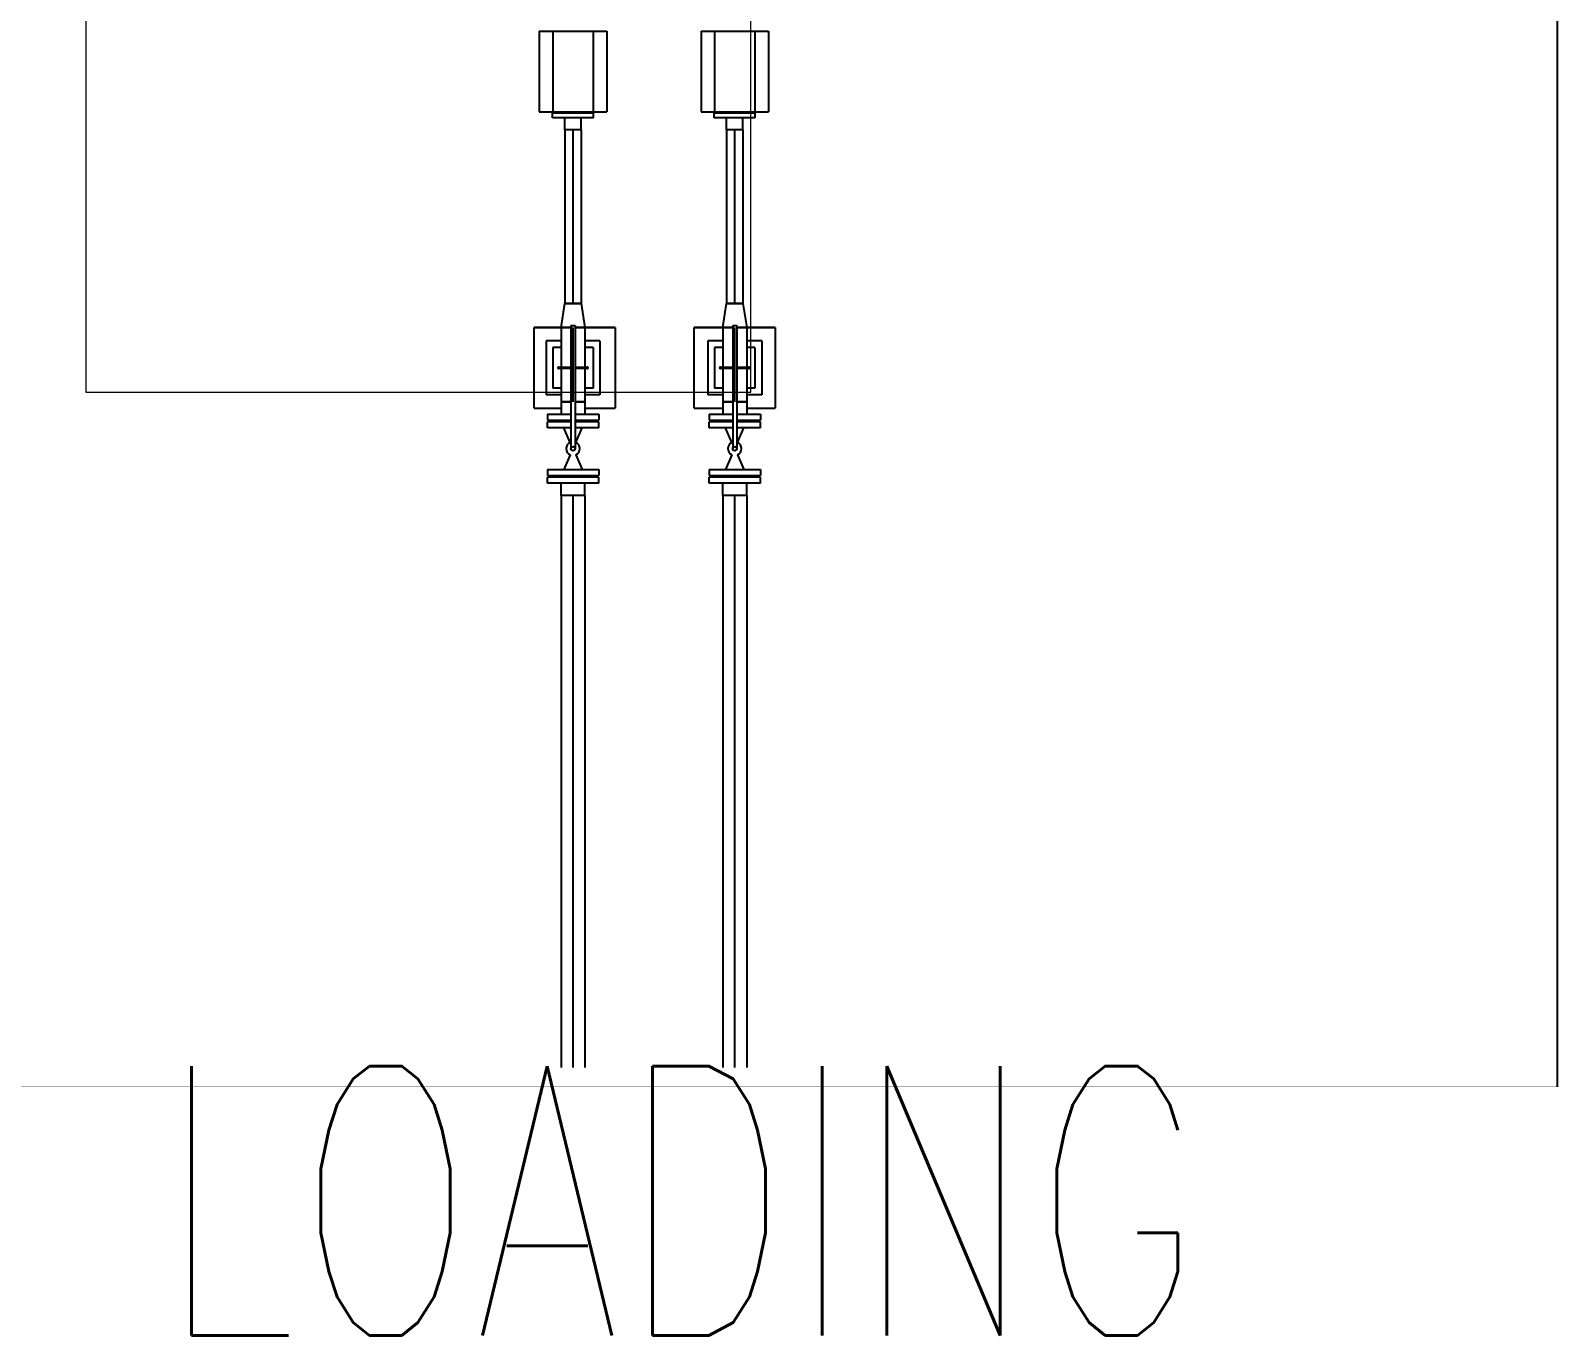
# Model space of a CAD drawing. Header units: inches. Extents: x 517790 to 538444, y 301815 to 302461.
# Drawn here: x 517852.74 to 517858.09, y 302339.83 to 302344.4 of the extents above; entities that cross this region are included whole.
import ezdxf
from ezdxf.enums import TextEntityAlignment as Align

# ---------------------------------------------------------------- set-up
doc = ezdxf.new("R2010")
doc.units = ezdxf.units.IN
doc.header["$MEASUREMENT"] = 0
doc.layers.add('Layout', color=6, linetype='Continuous', lineweight=15)
doc.layers.add('硅胶总平面底图 工艺装置区', color=253, linetype='Continuous')
doc.layers.add('硅胶总平面底图0804', color=253, linetype='Continuous')
doc.styles.add('HZTXTS', font='SIMPLEXS.shx', dxfattribs={"width": 0.7, "height": 800, "bigfont": 'HZTXT.shx'})

msp = doc.modelspace()

# ---------------------------------------------------------------- linework, layer by layer
at = {"layer": 'Layout', "color": 9, "lineweight": -3}
msp.add_line((517858.092, 302340.6966), (517858.092, 302351.8351), dxfattribs=at)
at = {"layer": 'Layout', "color": 9, "lineweight": -3, "const_width": 0.000914}
msp.add_lwpolyline([(517840.1023, 302356.6791), (517844.212, 302354.2971), (517844.8489, 302351.6592), (517844.8489, 302340.6966), (517858.092, 302340.6966)], dxfattribs=at)
at = {"layer": 'Layout', "color": 9}
msp.add_lwpolyline([(517855.2675, 302343.1314), (517855.2675, 302351.9014), (517852.938, 302351.9014), (517852.938, 302343.1314)], close=True, dxfattribs=at)
at = {"layer": '硅胶总平面底图 工艺装置区', "color": 253, "linetype": 'Continuous', "lineweight": -3}
for p, q in [((517854.5263, 302344.396), (517854.5735, 302344.396)), ((517854.5263, 302344.396), (517854.5263, 302344.1128)), ((517854.5735, 302344.396), (517854.6443, 302344.396)), ((517854.5735, 302344.396), (517854.5735, 302344.1128)), ((517854.6443, 302344.396), (517854.7151, 302344.396)), ((517854.7151, 302344.396), (517854.7623, 302344.396)), ((517854.7151, 302344.396), (517854.7151, 302344.1128)), ((517854.7623, 302344.396), (517854.7623, 302344.1128)), ((517855.0927, 302344.396), (517855.1399, 302344.396)), ((517855.0927, 302344.396), (517855.0927, 302344.1128)), ((517855.1399, 302344.396), (517855.2107, 302344.396)), ((517855.1399, 302344.396), (517855.1399, 302344.1128)), ((517855.2107, 302344.396), (517855.2815, 302344.396)), ((517855.2815, 302344.396), (517855.3287, 302344.396)), ((517855.2815, 302344.396), (517855.2815, 302344.1128)), ((517855.3287, 302344.396), (517855.3287, 302344.1128)), ((517854.5263, 302344.1128), (517854.5735, 302344.1128)), ((517854.6443, 302344.1086), (517854.5723, 302344.1086)), ((517854.5723, 302344.0921), (517854.5723, 302344.1086)), ((517854.6443, 302344.0921), (517854.5723, 302344.0921)), ((517854.5735, 302344.1128), (517854.6443, 302344.1128)), ((517854.6158, 302344.0501), (517854.6158, 302344.0921)), ((517854.6443, 302344.1128), (517854.7151, 302344.1128)), ((517854.7162, 302344.1086), (517854.6443, 302344.1086)), ((517854.7162, 302344.0921), (517854.6443, 302344.0921)), ((517854.6728, 302344.0501), (517854.6728, 302344.0921)), ((517854.7151, 302344.1128), (517854.7623, 302344.1128)), ((517854.7162, 302344.0921), (517854.7162, 302344.1086)), ((517855.0927, 302344.1128), (517855.1399, 302344.1128)), ((517855.2107, 302344.1086), (517855.1387, 302344.1086)), ((517855.1387, 302344.0921), (517855.1387, 302344.1086)), ((517855.2107, 302344.0921), (517855.1387, 302344.0921)), ((517855.1399, 302344.1128), (517855.2107, 302344.1128)), ((517855.1822, 302344.0501), (517855.1822, 302344.0921)), ((517855.2107, 302344.1128), (517855.2815, 302344.1128)), ((517855.2826, 302344.1086), (517855.2107, 302344.1086)), ((517855.2826, 302344.0921), (517855.2107, 302344.0921)), ((517855.2391, 302344.0501), (517855.2391, 302344.0921)), ((517855.2815, 302344.1128), (517855.3287, 302344.1128)), ((517855.2826, 302344.0921), (517855.2826, 302344.1086)), ((517854.6728, 302344.0501), (517854.6158, 302344.0501)), ((517854.6158, 302344.0501), (517854.6158, 302343.4416)), ((517854.6443, 302344.0501), (517854.6158, 302344.0501)), ((517854.6443, 302343.4416), (517854.6443, 302344.0501)), ((517854.6728, 302344.0501), (517854.6443, 302344.0501)), ((517854.6728, 302344.0501), (517854.6728, 302343.4416)), ((517855.2391, 302344.0501), (517855.1822, 302344.0501)), ((517855.1822, 302344.0501), (517855.1822, 302343.4416)), ((517855.2107, 302344.0501), (517855.1822, 302344.0501)), ((517855.2107, 302343.4416), (517855.2107, 302344.0501)), ((517855.2391, 302344.0501), (517855.2107, 302344.0501)), ((517855.2391, 302344.0501), (517855.2391, 302343.4416)), ((517854.6023, 302343.3577), (517854.6158, 302343.4416)), ((517854.6158, 302343.4416), (517854.6443, 302343.4416)), ((517854.6728, 302343.4416), (517854.6158, 302343.4416)), ((517854.6443, 302343.4416), (517854.6728, 302343.4416)), ((517854.6443, 302343.4416), (517854.6443, 302343.4416)), ((517854.6728, 302343.4416), (517854.6862, 302343.3577)), ((517855.1687, 302343.3577), (517855.1822, 302343.4416)), ((517855.2391, 302343.4416), (517855.1822, 302343.4416)), ((517855.1822, 302343.4416), (517855.2107, 302343.4416)), ((517855.2107, 302343.4416), (517855.2107, 302343.4416)), ((517855.2107, 302343.4416), (517855.2391, 302343.4416)), ((517855.2391, 302343.4416), (517855.2526, 302343.3577)), ((517854.5083, 302343.0746), (517854.5083, 302343.3578)), ((517854.5083, 302343.0746), (517854.5083, 302343.3578)), ((517854.6023, 302343.3578), (517854.5083, 302343.3578)), ((517854.5083, 302343.3578), (517854.6023, 302343.3578)), ((517854.6023, 302343.3577), (517854.6372, 302343.3577)), ((517854.6372, 302343.3577), (517854.6023, 302343.3577)), ((517854.6023, 302343.3577), (517854.6023, 302343.219)), ((517854.6372, 302343.3645), (517854.6443, 302343.3645)), ((517854.6372, 302343.3645), (517854.6372, 302342.9329)), ((517854.6443, 302343.3645), (517854.6514, 302343.3645)), ((517854.6443, 302343.0974), (517854.6443, 302343.3577)), ((517854.6514, 302343.3645), (517854.6514, 302342.9329)), ((517854.6514, 302343.3577), (517854.6862, 302343.3577)), ((517854.6862, 302343.3577), (517854.6514, 302343.3577)), ((517854.7915, 302343.3578), (517854.6862, 302343.3578)), ((517854.6862, 302343.3578), (517854.7915, 302343.3578)), ((517854.6862, 302343.3577), (517854.6862, 302343.219)), ((517854.7915, 302343.3578), (517854.7915, 302343.0746)), ((517854.7915, 302343.3578), (517854.7915, 302343.0746)), ((517855.1687, 302343.3578), (517855.0691, 302343.3578)), ((517855.0691, 302343.3578), (517855.1687, 302343.3578)), ((517855.0691, 302343.0746), (517855.0691, 302343.3578)), ((517855.0691, 302343.0746), (517855.0691, 302343.3578)), ((517855.1687, 302343.3577), (517855.2036, 302343.3577)), ((517855.2036, 302343.3577), (517855.1687, 302343.3577)), ((517855.1687, 302343.3577), (517855.1687, 302343.219)), ((517855.2036, 302343.3645), (517855.2107, 302343.3645)), ((517855.2036, 302343.3645), (517855.2036, 302342.9329)), ((517855.2107, 302343.3645), (517855.2178, 302343.3645)), ((517855.2107, 302343.0974), (517855.2107, 302343.3577)), ((517855.2178, 302343.3645), (517855.2178, 302342.9329)), ((517855.2178, 302343.3577), (517855.2526, 302343.3577)), ((517855.2526, 302343.3577), (517855.2178, 302343.3577)), ((517855.3523, 302343.3578), (517855.2526, 302343.3578)), ((517855.2526, 302343.3578), (517855.3523, 302343.3578)), ((517855.2526, 302343.3577), (517855.2526, 302343.219)), ((517855.3523, 302343.3578), (517855.3523, 302343.0746)), ((517855.3523, 302343.3578), (517855.3523, 302343.0746)), ((517854.6023, 302343.3105), (517854.5499, 302343.3105)), ((517854.5499, 302343.3105), (517854.5499, 302343.1217)), ((517854.5735, 302343.2869), (517854.5735, 302343.1453)), ((517854.6023, 302343.2869), (517854.5735, 302343.2869)), ((517854.7387, 302343.3105), (517854.6862, 302343.3105)), ((517854.7151, 302343.2869), (517854.6862, 302343.2869)), ((517854.7151, 302343.2869), (517854.7151, 302343.1453)), ((517854.7387, 302343.3105), (517854.7387, 302343.1217)), ((517855.1163, 302343.3105), (517855.1163, 302343.1217)), ((517855.1687, 302343.3105), (517855.1163, 302343.3105)), ((517855.1399, 302343.2869), (517855.1399, 302343.1453)), ((517855.1687, 302343.2869), (517855.1399, 302343.2869)), ((517855.3051, 302343.3105), (517855.2526, 302343.3105)), ((517855.2815, 302343.2869), (517855.2526, 302343.2869)), ((517855.2815, 302343.2869), (517855.2815, 302343.1453)), ((517855.3051, 302343.3105), (517855.3051, 302343.1217)), ((517854.5942, 302343.219), (517854.6372, 302343.219)), ((517854.6514, 302343.219), (517854.6943, 302343.219)), ((517855.1606, 302343.219), (517855.2036, 302343.219)), ((517855.2178, 302343.219), (517855.2607, 302343.219)), ((517854.6372, 302343.2133), (517854.5942, 302343.2133)), ((517854.6023, 302343.2133), (517854.6023, 302343.0974)), ((517854.6943, 302343.2133), (517854.6514, 302343.2133)), ((517854.6862, 302343.2133), (517854.6862, 302343.0974)), ((517855.2036, 302343.2133), (517855.1606, 302343.2133)), ((517855.1687, 302343.2133), (517855.1687, 302343.0974)), ((517855.2607, 302343.2133), (517855.2178, 302343.2133)), ((517855.2526, 302343.2133), (517855.2526, 302343.0974)), ((517854.6023, 302343.1217), (517854.5499, 302343.1217)), ((517854.6023, 302343.1453), (517854.5735, 302343.1453)), ((517854.7151, 302343.1453), (517854.6862, 302343.1453)), ((517854.7387, 302343.1217), (517854.6862, 302343.1217)), ((517855.1687, 302343.1217), (517855.1163, 302343.1217)), ((517855.1687, 302343.1453), (517855.1399, 302343.1453)), ((517855.2815, 302343.1453), (517855.2526, 302343.1453)), ((517855.3051, 302343.1217), (517855.2526, 302343.1217)), ((517854.5083, 302343.0746), (517854.6023, 302343.0746)), ((517854.5083, 302343.0746), (517854.6023, 302343.0746)), ((517854.5544, 302343.054), (517854.6372, 302343.054)), ((517854.5544, 302343.054), (517854.5544, 302343.0329)), ((517854.6023, 302343.0974), (517854.6372, 302343.0974)), ((517854.6023, 302343.0974), (517854.6023, 302343.054)), ((517854.6372, 302343.0974), (517854.6023, 302343.0974)), ((517854.6514, 302343.0974), (517854.6862, 302343.0974)), ((517854.6862, 302343.0974), (517854.6514, 302343.0974)), ((517854.6514, 302343.054), (517854.7342, 302343.054)), ((517854.6862, 302343.0974), (517854.6862, 302343.054)), ((517854.6862, 302343.0746), (517854.7915, 302343.0746)), ((517854.6862, 302343.0746), (517854.7915, 302343.0746)), ((517854.7342, 302343.054), (517854.7342, 302343.0329)), ((517855.0691, 302343.0746), (517855.1687, 302343.0746)), ((517855.0691, 302343.0746), (517855.1687, 302343.0746)), ((517855.1208, 302343.054), (517855.2036, 302343.054)), ((517855.1208, 302343.054), (517855.1208, 302343.0329)), ((517855.2036, 302343.0974), (517855.1687, 302343.0974)), ((517855.1687, 302343.0974), (517855.2036, 302343.0974)), ((517855.1687, 302343.0974), (517855.1687, 302343.054)), ((517855.2526, 302343.0974), (517855.2178, 302343.0974)), ((517855.2178, 302343.0974), (517855.2526, 302343.0974)), ((517855.2178, 302343.054), (517855.3006, 302343.054)), ((517855.2526, 302343.0974), (517855.2526, 302343.054)), ((517855.2526, 302343.0746), (517855.3523, 302343.0746)), ((517855.2526, 302343.0746), (517855.3523, 302343.0746)), ((517855.3006, 302343.054), (517855.3006, 302343.0329)), ((517854.5544, 302343.0329), (517854.6372, 302343.0329)), ((517854.6372, 302343.0273), (517854.5544, 302343.0273)), ((517854.5544, 302343.0063), (517854.5544, 302343.0273)), ((517854.6372, 302343.0063), (517854.5544, 302343.0063)), ((517854.6372, 302343.0287), (517854.6023, 302343.0287)), ((517854.6029, 302343.0273), (517854.6023, 302343.0287)), ((517854.6347, 302342.9549), (517854.6122, 302343.0063)), ((517854.6514, 302343.0329), (517854.7342, 302343.0329)), ((517854.6862, 302343.0287), (517854.6514, 302343.0287)), ((517854.7342, 302343.0273), (517854.6514, 302343.0273)), ((517854.7342, 302343.0063), (517854.6514, 302343.0063)), ((517854.6539, 302342.9549), (517854.6764, 302343.0063)), ((517854.6856, 302343.0273), (517854.6862, 302343.0287)), ((517854.7342, 302343.0063), (517854.7342, 302343.0273)), ((517855.1208, 302343.0329), (517855.2036, 302343.0329)), ((517855.2036, 302343.0273), (517855.1208, 302343.0273)), ((517855.1208, 302343.0063), (517855.1208, 302343.0273)), ((517855.2036, 302343.0063), (517855.1208, 302343.0063)), ((517855.2036, 302343.0287), (517855.1687, 302343.0287)), ((517855.1693, 302343.0273), (517855.1687, 302343.0287)), ((517855.2011, 302342.9549), (517855.1786, 302343.0063)), ((517855.2178, 302343.0329), (517855.3006, 302343.0329)), ((517855.2526, 302343.0287), (517855.2178, 302343.0287)), ((517855.3006, 302343.0273), (517855.2178, 302343.0273)), ((517855.3006, 302343.0063), (517855.2178, 302343.0063)), ((517855.2203, 302342.9549), (517855.2428, 302343.0063)), ((517855.252, 302343.0273), (517855.2526, 302343.0287)), ((517855.3006, 302343.0063), (517855.3006, 302343.0273)), ((517854.6347, 302342.911), (517854.6122, 302342.8596)), ((517854.6539, 302342.911), (517854.6764, 302342.8596)), ((517855.2011, 302342.911), (517855.1786, 302342.8596)), ((517855.2203, 302342.911), (517855.2428, 302342.8596)), ((517854.5544, 302342.8596), (517854.6443, 302342.8596)), ((517854.5544, 302342.8596), (517854.5544, 302342.8386)), ((517854.6443, 302342.8596), (517854.7342, 302342.8596)), ((517854.7342, 302342.8596), (517854.7342, 302342.8386)), ((517855.1208, 302342.8596), (517855.2107, 302342.8596)), ((517855.1208, 302342.8596), (517855.1208, 302342.8386)), ((517855.2107, 302342.8596), (517855.3006, 302342.8596)), ((517855.3006, 302342.8596), (517855.3006, 302342.8386)), ((517854.5544, 302342.8386), (517854.6443, 302342.8386)), ((517854.6443, 302342.8329), (517854.5544, 302342.8329)), ((517854.5544, 302342.8119), (517854.5544, 302342.8329)), ((517854.6443, 302342.8119), (517854.5544, 302342.8119)), ((517854.6029, 302342.8386), (517854.6023, 302342.8371)), ((517854.6023, 302342.8371), (517854.6862, 302342.8371)), ((517854.6023, 302342.7684), (517854.6023, 302342.8119)), ((517854.6443, 302342.8386), (517854.7342, 302342.8386)), ((517854.7342, 302342.8329), (517854.6443, 302342.8329)), ((517854.7342, 302342.8119), (517854.6443, 302342.8119)), ((517854.6856, 302342.8386), (517854.6862, 302342.8371)), ((517854.6862, 302342.7684), (517854.6862, 302342.8119)), ((517854.7342, 302342.8119), (517854.7342, 302342.8329)), ((517855.1208, 302342.8386), (517855.2107, 302342.8386)), ((517855.2107, 302342.8329), (517855.1208, 302342.8329)), ((517855.1208, 302342.8119), (517855.1208, 302342.8329)), ((517855.2107, 302342.8119), (517855.1208, 302342.8119)), ((517855.1693, 302342.8386), (517855.1687, 302342.8371)), ((517855.1687, 302342.8371), (517855.2526, 302342.8371)), ((517855.1687, 302342.7684), (517855.1687, 302342.8119)), ((517855.2107, 302342.8386), (517855.3006, 302342.8386)), ((517855.3006, 302342.8329), (517855.2107, 302342.8329)), ((517855.3006, 302342.8119), (517855.2107, 302342.8119)), ((517855.252, 302342.8386), (517855.2526, 302342.8371)), ((517855.2526, 302342.7684), (517855.2526, 302342.8119)), ((517855.3006, 302342.8119), (517855.3006, 302342.8329)), ((517854.6443, 302342.7684), (517854.6023, 302342.7684)), ((517854.6443, 302342.7684), (517854.6023, 302342.7684)), ((517854.6023, 302342.7684), (517854.6023, 302340.7646)), ((517854.6862, 302342.7684), (517854.6443, 302342.7684)), ((517854.6443, 302340.7646), (517854.6443, 302342.7684)), ((517854.6862, 302342.7684), (517854.6443, 302342.7684)), ((517854.6862, 302342.7684), (517854.6862, 302340.7646)), ((517855.2107, 302342.7684), (517855.1687, 302342.7684)), ((517855.2526, 302342.7684), (517855.1687, 302342.7684)), ((517855.1687, 302342.7684), (517855.1687, 302340.7646)), ((517855.2526, 302342.7684), (517855.2107, 302342.7684)), ((517855.2107, 302340.7646), (517855.2107, 302342.7684)), ((517855.2526, 302342.7684), (517855.2526, 302340.7646))]:
    msp.add_line(p, q, dxfattribs=at)
for centre in [(517854.6443, 302342.9329), (517855.2107, 302342.9329)]:
    msp.add_circle(centre, 0.00708, dxfattribs=at)
for centre, radius, start, end in [((517854.5942, 302343.2161), 0.00283, 90, 270), ((517854.6943, 302343.2161), 0.00283, 270, 90), ((517855.1606, 302343.2161), 0.00283, 90, 270), ((517855.2607, 302343.2161), 0.00283, 270, 90), ((517854.6443, 302342.9329), 0.0239, 113.6557, 246.3443), ((517854.6443, 302342.9329), 0.0239, 0, 66.3443), ((517855.2107, 302342.9329), 0.0239, 113.6557, 246.3443), ((517855.2107, 302342.9329), 0.0239, 0, 66.3443), ((517854.6443, 302342.9329), 0.0239, 293.6557, 0), ((517855.2107, 302342.9329), 0.0239, 293.6557, 0)]:
    msp.add_arc(centre, radius, start, end, dxfattribs=at)

# ---------------------------------------------------------------- texts
at = {"layer": '硅胶总平面底图0804', "color": 253, "linetype": 'Continuous', "lineweight": 20, "style": 'HZTXTS', "width": 0.7}
msp.add_text('LOADING', height=0.944, dxfattribs=at).set_placement((517855.0215, 302339.8252), align=Align.CENTER)

doc.saveas('drawing.dxf')
